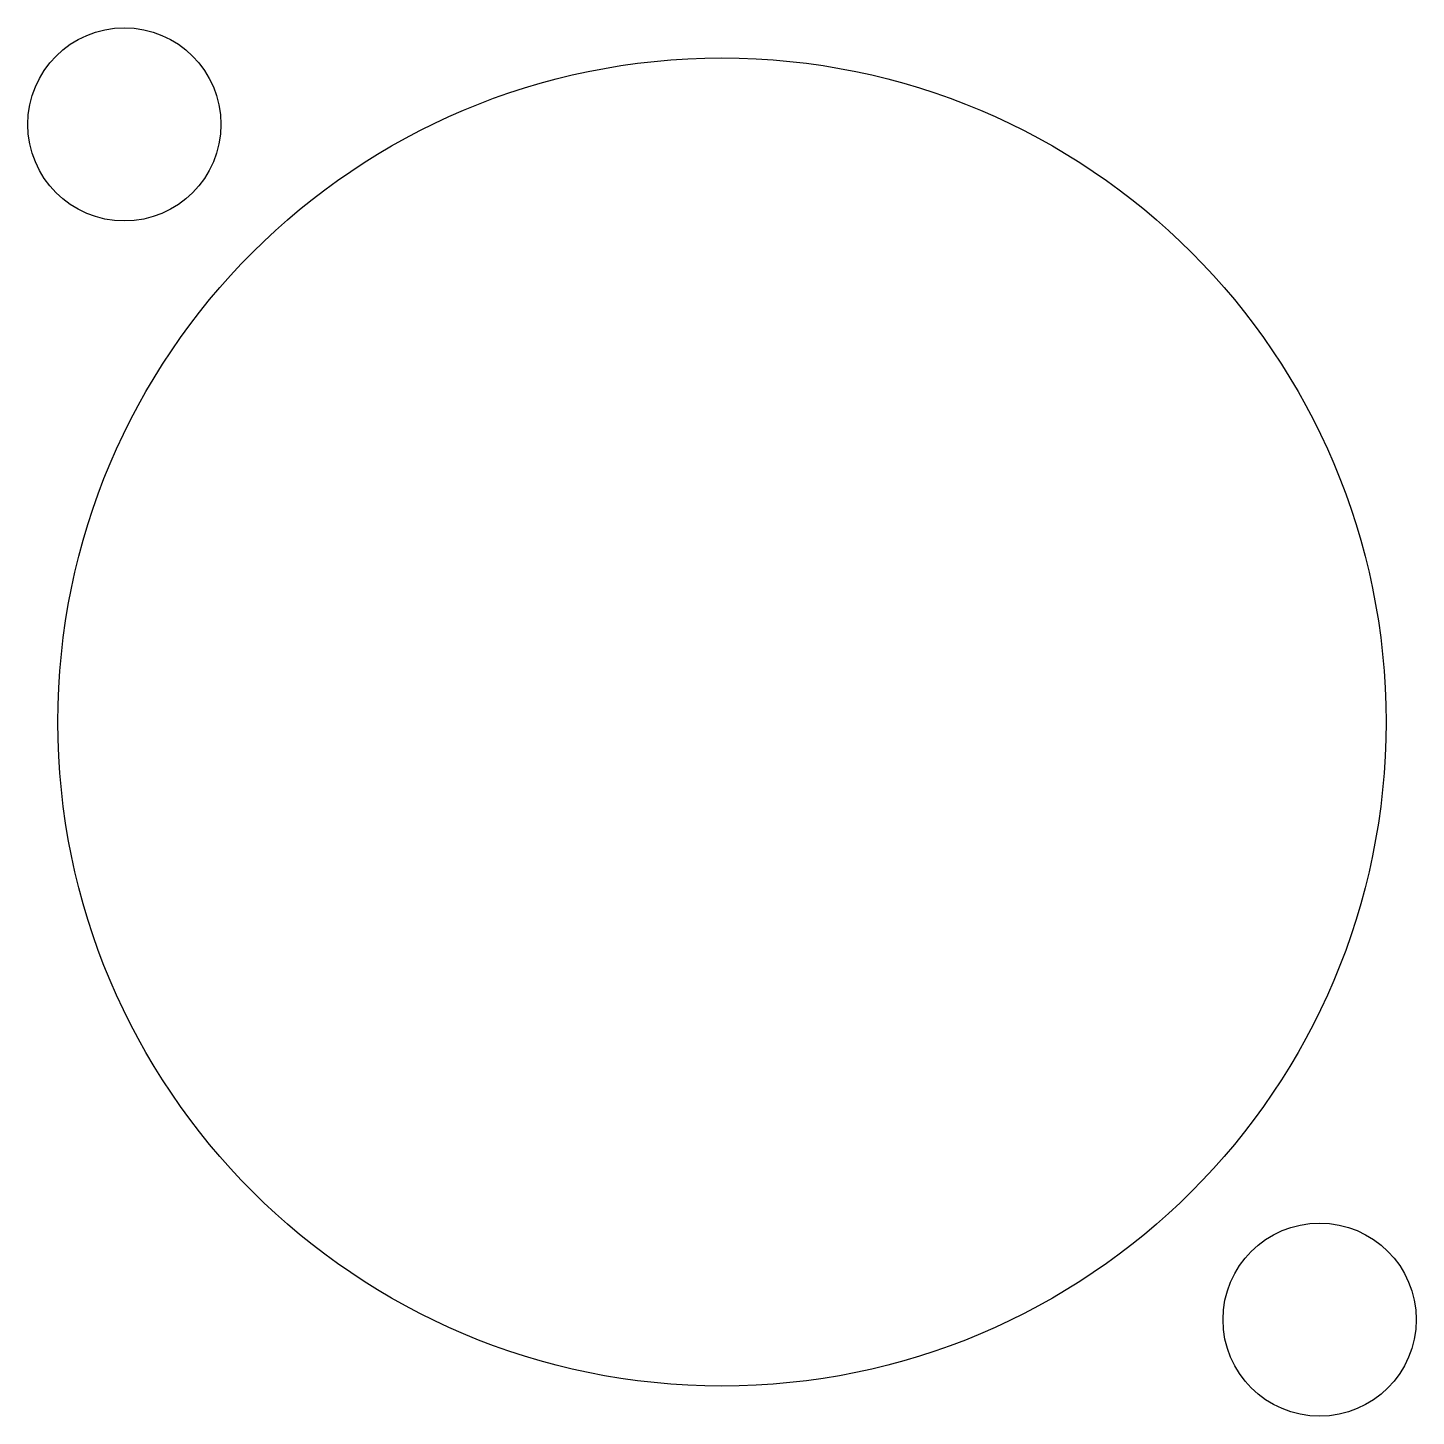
# Model space of a CAD drawing. Header units: inches. Extents: x -11.5 to 11.5, y -11.5 to 11.5.
import ezdxf

# ---------------------------------------------------------------- set-up
doc = ezdxf.new("R2010")
doc.units = ezdxf.units.IN
doc.header["$MEASUREMENT"] = 0

msp = doc.modelspace()

# ---------------------------------------------------------------- linework, layer by layer
for centre, radius in [((-9.86, 9.864), 1.6), ((0.04, -0.036), 11), ((9.94, -9.936), 1.6)]:
    msp.add_circle(centre, radius)

doc.saveas('drawing.dxf')
